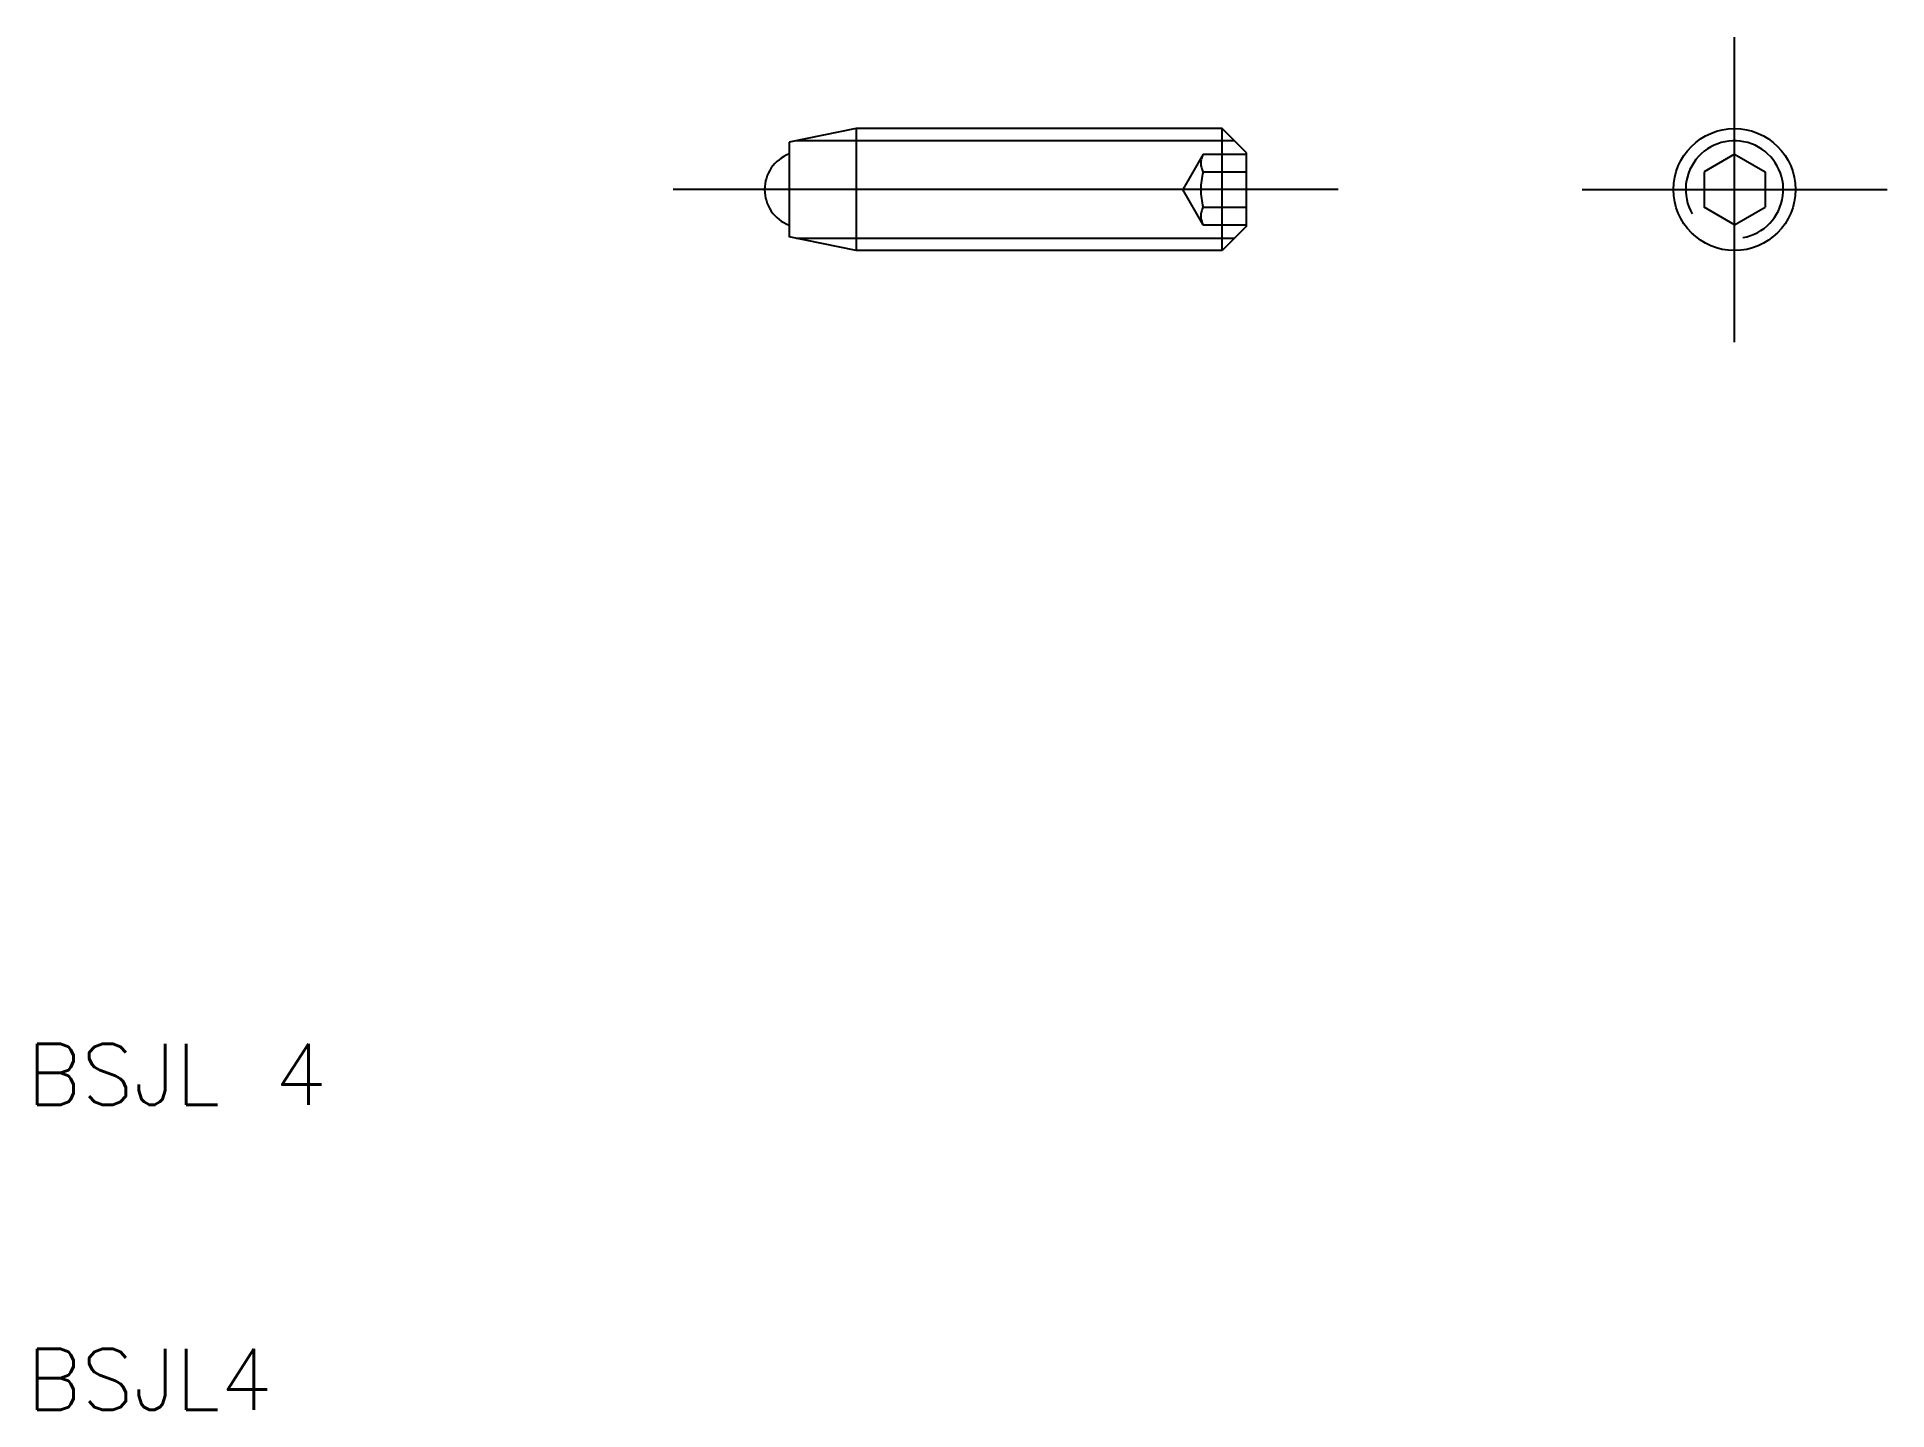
# Model space of a CAD drawing. Extents: x 10.3 to 71, y 10 to 55.
import ezdxf

# ---------------------------------------------------------------- set-up
doc = ezdxf.new("R2010")
doc.units = 0
doc.linetypes.add('CENTER', pattern=[50.8, 31.75, -6.35, 6.35, -6.35])
doc.linetypes.add('DASHED', pattern=[19.05, 12.7, -6.35])
doc.layers.get('0').update_dxf_attribs({"linetype": 'CONTINUOUS'})
doc.layers.add('CENTER', color=1, linetype='CENTER')
doc.styles.get("Standard").update_dxf_attribs({"font": 'txt.shx'})

msp = doc.modelspace()

# ---------------------------------------------------------------- linework, layer by layer
for p, q in [((37.2, 52), (35, 51.552)), ((49.2, 52), (37.2, 52)), ((37.2, 52), (37.2, 48)), ((49.2, 48), (49.2, 52)), ((50, 51.2), (49.2, 52)), ((35, 51.552), (35, 48.448)), ((35, 51.2), (35, 51.166)), ((50, 48.8), (50, 51.2)), ((66, 51.155), (65, 50.577)), ((66, 51.155), (67, 50.577)), ((65, 50.577), (65, 49.423)), ((67, 50.577), (67, 49.423)), ((66, 48.845), (65, 49.423)), ((66, 48.845), (67, 49.423)), ((35, 48.834), (35, 48.8)), ((50, 48.8), (49.2, 48)), ((37.2, 48), (35, 48.448)), ((49.2, 48), (37.2, 48))]:
    msp.add_line(p, q)
at = {"color": 3}
for p, q in [((49.6, 51.6), (35.234, 51.6)), ((49.6, 48.4), (35.234, 48.4))]:
    msp.add_line(p, q, dxfattribs=at)
at = {"color": 3, "linetype": 'DASHED'}
for p, q in [((48.577, 51.155), (47.911, 50)), ((48.577, 51.155), (50, 51.155)), ((48.577, 50.577), (50, 50.577)), ((48.577, 48.845), (47.911, 50)), ((48.577, 49.423), (50, 49.423)), ((48.577, 48.845), (50, 48.845))]:
    msp.add_line(p, q, dxfattribs=at)
msp.add_circle((66, 50), 2)
at = {"color": 3}
msp.add_arc((66, 50), 1.6, 280, 210, dxfattribs=at)
msp.add_arc((35.45, 50), 1.25, 111.1002, 248.8998)
at = {"color": 3, "linetype": 'DASHED'}
for centre, radius, start, end in [((49.077, 50.866), 0.577, 150, 210), ((50.693, 50), 2.193, 164.73852, 195.26148), ((49.077, 49.134), 0.577, 150, 210)]:
    msp.add_arc(centre, radius, start, end, dxfattribs=at)
at = {"layer": 'CENTER'}
for p, q in [((66, 45), (66, 55)), ((53, 50), (31.2, 50)), ((61, 50), (71, 50))]:
    msp.add_line(p, q, dxfattribs=at)

# ---------------------------------------------------------------- texts
for s, p in [('BSJL 4', (10, 20)), ('BSJL4', (10, 10))]:
    msp.add_text(s, height=2).set_placement(p)

doc.saveas('drawing.dxf')
